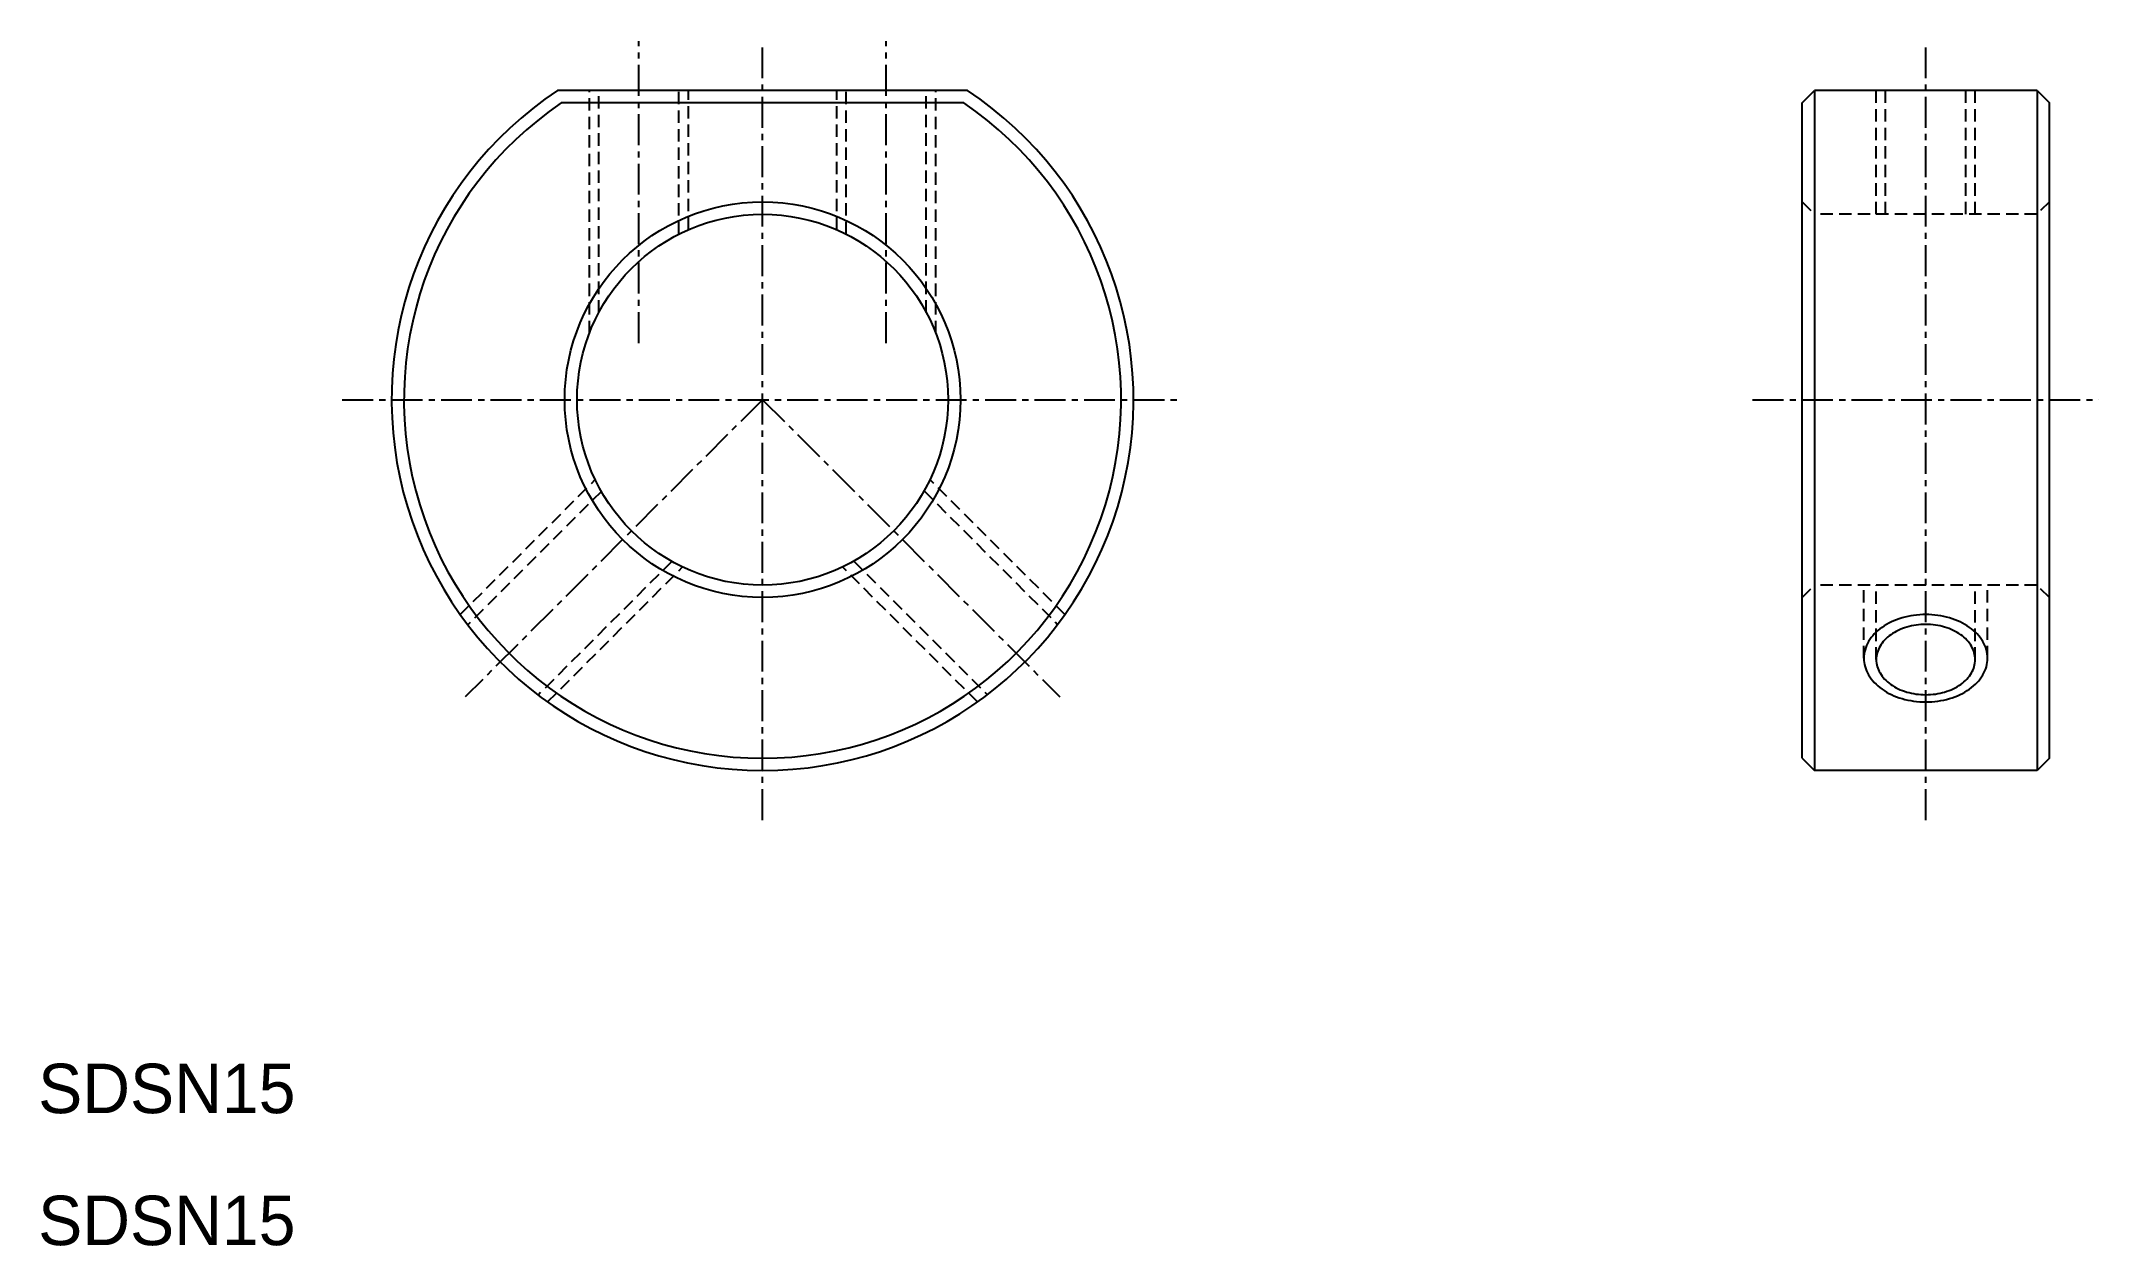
# Model space of a CAD drawing. Extents: x 46.1 to 129.3, y 56.4 to 105.1.
import ezdxf

# ---------------------------------------------------------------- set-up
doc = ezdxf.new("R2010")
doc.units = 0
doc.linetypes.add('CENTER', pattern=[2, 1.25, -0.25, 0.25, -0.25])
doc.linetypes.add('DASHED', pattern=[0.75, 0.5, -0.25])
doc.layers.get('0').update_dxf_attribs({"linetype": 'CONTINUOUS'})
doc.layers.add('CENTER', color=1, linetype='CENTER')

msp = doc.modelspace()

# ---------------------------------------------------------------- linework, layer by layer
at = {"color": 7, "linetype": 'CONTINUOUS'}
for p, q in [((83.563, 103.085), (66.98, 103.085)), ((83.411, 102.585), (67.132, 102.585)), ((117.306, 102.585), (117.806, 103.085)), ((117.306, 76.085), (117.306, 102.585)), ((117.806, 103.085), (117.806, 75.585)), ((126.806, 103.085), (117.806, 103.085)), ((126.806, 103.085), (126.806, 75.585)), ((126.806, 103.085), (127.306, 102.585)), ((127.306, 76.085), (127.306, 102.585)), ((117.306, 76.085), (117.806, 75.585)), ((127.306, 76.085), (126.806, 75.585)), ((126.806, 75.585), (117.806, 75.585))]:
    msp.add_line(p, q, dxfattribs=at)
at = {"color": 3, "linetype": 'DASHED'}
for p, q in [((68.271, 93.278), (68.271, 103.085)), ((68.65, 94.108), (68.65, 103.085)), ((71.892, 97.281), (71.892, 103.085)), ((72.271, 97.459), (72.271, 103.085)), ((78.271, 97.459), (78.271, 103.085)), ((78.65, 97.281), (78.65, 103.085)), ((81.892, 94.108), (81.892, 103.085)), ((82.271, 93.278), (82.271, 103.085)), ((120.306, 98.085), (120.306, 103.085)), ((120.685, 98.085), (120.685, 103.085)), ((123.927, 98.085), (123.927, 103.085)), ((124.306, 98.085), (124.306, 103.085)), ((117.306, 98.585), (117.806, 98.085)), ((127.306, 98.585), (126.806, 98.085)), ((126.806, 98.085), (117.806, 98.085)), ((117.806, 98.085), (117.806, 83.085)), ((126.806, 98.085), (126.806, 83.085)), ((63.045, 81.895), (68.503, 87.353)), ((68.752, 86.878), (63.352, 81.478)), ((81.801, 86.897), (87.203, 81.495)), ((87.497, 81.895), (82.039, 87.353)), ((71.601, 84.045), (66.198, 78.641)), ((78.96, 84.055), (84.361, 78.654)), ((66.581, 78.359), (72.039, 83.818)), ((83.962, 78.359), (78.503, 83.818)), ((117.306, 82.585), (117.806, 83.085)), ((126.806, 83.085), (117.806, 83.085)), ((119.806, 80.127), (119.806, 83.085)), ((120.306, 80.074), (120.306, 83.085)), ((124.306, 80.074), (124.306, 83.085)), ((124.806, 80.127), (124.806, 83.085)), ((127.306, 82.585), (126.806, 83.085))]:
    msp.add_line(p, q, dxfattribs=at)
at = {"color": 3, "linetype": 'CONTINUOUS'}
msp.add_polyline3d([(124.806, 80.127, 0), (124.803, 80.214, 0), (124.794, 80.301, 0), (124.779, 80.387, 0), (124.758, 80.472, 0), (124.731, 80.557, 0), (124.698, 80.64, 0), (124.66, 80.723, 0), (124.616, 80.804, 0), (124.566, 80.883, 0), (124.511, 80.96, 0), (124.45, 81.036, 0), (124.385, 81.109, 0), (124.314, 81.18, 0), (124.239, 81.249, 0), (124.158, 81.314, 0), (124.074, 81.377, 0), (123.985, 81.437, 0), (123.892, 81.494, 0), (123.795, 81.547, 0), (123.695, 81.597, 0), (123.591, 81.644, 0), (123.485, 81.686, 0), (123.375, 81.725, 0), (123.263, 81.76, 0), (123.148, 81.792, 0), (123.032, 81.819, 0), (122.914, 81.842, 0), (122.794, 81.861, 0), (122.673, 81.876, 0), (122.551, 81.886, 0), (122.429, 81.893, 0), (122.306, 81.895, 0), (122.183, 81.893, 0), (122.061, 81.886, 0), (121.939, 81.876, 0), (121.818, 81.861, 0), (121.699, 81.842, 0), (121.58, 81.819, 0), (121.464, 81.792, 0), (121.349, 81.76, 0), (121.237, 81.725, 0), (121.128, 81.686, 0), (121.021, 81.644, 0), (120.917, 81.597, 0), (120.817, 81.547, 0), (120.72, 81.494, 0), (120.627, 81.437, 0), (120.538, 81.377, 0), (120.454, 81.314, 0), (120.374, 81.249, 0), (120.298, 81.18, 0), (120.227, 81.109, 0), (120.162, 81.036, 0), (120.101, 80.96, 0), (120.046, 80.883, 0), (119.996, 80.804, 0), (119.952, 80.723, 0), (119.914, 80.64, 0), (119.881, 80.557, 0), (119.854, 80.472, 0), (119.833, 80.387, 0), (119.818, 80.301, 0), (119.809, 80.214, 0), (119.806, 80.127, 0), (119.809, 80.04, 0), (119.818, 79.954, 0), (119.833, 79.868, 0), (119.854, 79.782, 0), (119.881, 79.698, 0), (119.914, 79.614, 0), (119.952, 79.532, 0), (119.996, 79.451, 0), (120.046, 79.371, 0), (120.101, 79.294, 0), (120.162, 79.218, 0), (120.227, 79.145, 0), (120.298, 79.074, 0), (120.374, 79.006, 0), (120.454, 78.94, 0), (120.538, 78.877, 0), (120.627, 78.817, 0), (120.72, 78.761, 0), (120.817, 78.707, 0), (120.917, 78.657, 0), (121.021, 78.611, 0), (121.128, 78.568, 0), (121.237, 78.529, 0), (121.349, 78.494, 0), (121.464, 78.463, 0), (121.58, 78.436, 0), (121.699, 78.412, 0), (121.818, 78.393, 0), (121.939, 78.379, 0), (122.061, 78.368, 0), (122.183, 78.362, 0), (122.306, 78.359, 0), (122.429, 78.362, 0), (122.551, 78.368, 0), (122.673, 78.379, 0), (122.794, 78.393, 0), (122.914, 78.412, 0), (123.032, 78.436, 0), (123.148, 78.463, 0), (123.263, 78.494, 0), (123.375, 78.529, 0), (123.485, 78.568, 0), (123.591, 78.611, 0), (123.695, 78.657, 0), (123.795, 78.707, 0), (123.892, 78.761, 0), (123.985, 78.817, 0), (124.074, 78.877, 0), (124.158, 78.94, 0), (124.239, 79.006, 0), (124.314, 79.074, 0), (124.385, 79.145, 0), (124.45, 79.218, 0), (124.511, 79.294, 0), (124.566, 79.371, 0), (124.616, 79.451, 0), (124.66, 79.532, 0), (124.698, 79.614, 0), (124.731, 79.698, 0), (124.758, 79.782, 0), (124.779, 79.868, 0), (124.794, 79.954, 0), (124.803, 80.04, 0), (124.806, 80.127, 0)], dxfattribs=at)
at = {"color": 7, "linetype": 'CONTINUOUS'}
msp.add_polyline3d([(124.306, 80.074, 0), (124.304, 80.144, 0), (124.296, 80.214, 0), (124.284, 80.283, 0), (124.268, 80.352, 0), (124.246, 80.42, 0), (124.22, 80.487, 0), (124.189, 80.553, 0), (124.154, 80.618, 0), (124.114, 80.682, 0), (124.07, 80.744, 0), (124.022, 80.805, 0), (123.969, 80.864, 0), (123.912, 80.921, 0), (123.852, 80.976, 0), (123.788, 81.028, 0), (123.72, 81.079, 0), (123.649, 81.127, 0), (123.575, 81.173, 0), (123.497, 81.216, 0), (123.417, 81.256, 0), (123.334, 81.293, 0), (123.249, 81.327, 0), (123.161, 81.359, 0), (123.071, 81.387, 0), (122.98, 81.412, 0), (122.887, 81.434, 0), (122.792, 81.453, 0), (122.696, 81.468, 0), (122.6, 81.48, 0), (122.502, 81.488, 0), (122.404, 81.493, 0), (122.306, 81.495, 0), (122.208, 81.493, 0), (122.11, 81.488, 0), (122.013, 81.48, 0), (121.916, 81.468, 0), (121.82, 81.453, 0), (121.725, 81.434, 0), (121.632, 81.412, 0), (121.541, 81.387, 0), (121.451, 81.359, 0), (121.363, 81.327, 0), (121.278, 81.293, 0), (121.195, 81.256, 0), (121.115, 81.216, 0), (121.037, 81.173, 0), (120.963, 81.127, 0), (120.892, 81.079, 0), (120.824, 81.028, 0), (120.76, 80.976, 0), (120.7, 80.921, 0), (120.643, 80.864, 0), (120.591, 80.805, 0), (120.542, 80.744, 0), (120.498, 80.682, 0), (120.458, 80.618, 0), (120.423, 80.553, 0), (120.392, 80.487, 0), (120.366, 80.42, 0), (120.344, 80.352, 0), (120.328, 80.283, 0), (120.316, 80.214, 0), (120.308, 80.144, 0), (120.306, 80.074, 0), (120.308, 80.005, 0), (120.316, 79.935, 0), (120.328, 79.866, 0), (120.344, 79.797, 0), (120.366, 79.729, 0), (120.392, 79.662, 0), (120.423, 79.596, 0), (120.458, 79.531, 0), (120.498, 79.467, 0), (120.542, 79.405, 0), (120.591, 79.344, 0), (120.643, 79.285, 0), (120.7, 79.228, 0), (120.76, 79.173, 0), (120.824, 79.12, 0), (120.892, 79.07, 0), (120.963, 79.022, 0), (121.037, 78.976, 0), (121.115, 78.933, 0), (121.195, 78.893, 0), (121.278, 78.856, 0), (121.363, 78.821, 0), (121.451, 78.79, 0), (121.541, 78.762, 0), (121.632, 78.737, 0), (121.725, 78.715, 0), (121.82, 78.696, 0), (121.916, 78.681, 0), (122.013, 78.669, 0), (122.11, 78.66, 0), (122.208, 78.655, 0), (122.306, 78.654, 0), (122.404, 78.655, 0), (122.502, 78.66, 0), (122.6, 78.669, 0), (122.696, 78.681, 0), (122.792, 78.696, 0), (122.887, 78.715, 0), (122.98, 78.737, 0), (123.071, 78.762, 0), (123.161, 78.79, 0), (123.249, 78.821, 0), (123.334, 78.856, 0), (123.417, 78.893, 0), (123.497, 78.933, 0), (123.575, 78.976, 0), (123.649, 79.022, 0), (123.72, 79.07, 0), (123.788, 79.12, 0), (123.852, 79.173, 0), (123.912, 79.228, 0), (123.969, 79.285, 0), (124.022, 79.344, 0), (124.07, 79.405, 0), (124.114, 79.467, 0), (124.154, 79.531, 0), (124.189, 79.596, 0), (124.22, 79.662, 0), (124.246, 79.729, 0), (124.268, 79.797, 0), (124.284, 79.866, 0), (124.296, 79.935, 0), (124.304, 80.005, 0), (124.306, 80.074, 0)], dxfattribs=at)
for radius in [8, 7.5]:
    msp.add_circle((75.271, 90.585), radius, dxfattribs=at)
for radius, start, end in [(15, 123.55731, 56.44269), (14.5, 124.14842, 55.85158)]:
    msp.add_arc((75.271, 90.585), radius, start, end, dxfattribs=at)
at = {"layer": 'CENTER', "color": 1, "linetype": 'CENTER'}
for p, q in [((70.271, 92.877), (70.271, 105.085)), ((75.271, 73.585), (75.271, 105.085)), ((80.271, 92.877), (80.271, 105.085)), ((122.306, 73.585), (122.306, 105.085)), ((58.271, 90.585), (92.271, 90.585)), ((75.271, 90.585), (63.25, 78.565)), ((75.271, 90.585), (87.292, 78.565)), ((115.306, 90.585), (129.306, 90.585))]:
    msp.add_line(p, q, dxfattribs=at)

# ---------------------------------------------------------------- texts
at = {"color": 7, "linetype": 'CONTINUOUS'}
for p in [(45.978, 61.729), (45.978, 56.391)]:
    msp.add_text('SDSN15', height=2, dxfattribs=at).set_placement(p)

doc.saveas('drawing.dxf')
